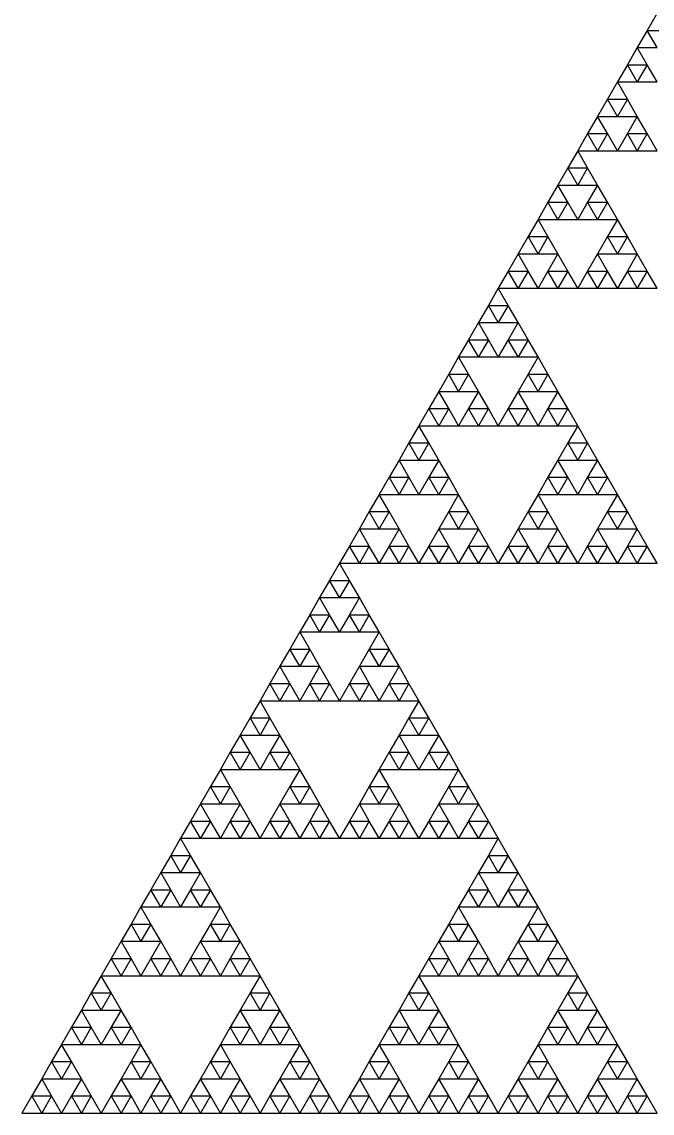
# Model space of a CAD drawing. Header units: metres. Extents: x -50 to 50, y -29 to 58.
# Drawn here: x -25 to -18.8, y 14.43 to 25.17 of the extents above; entities that cross this region are included whole.
import ezdxf

# ---------------------------------------------------------------- set-up
doc = ezdxf.new("R2010")
doc.units = ezdxf.units.M

msp = doc.modelspace()

# ---------------------------------------------------------------- linework, layer by layer
for p, q in [((-18.75, 25.2591), (-18.8477, 25.0899)), ((-18.8477, 25.0899), (-18.9453, 24.9208)), ((-18.75, 24.9208), (-18.8477, 25.0899)), ((-18.8477, 25.0899), (-18.6523, 25.0899)), ((-18.9453, 24.9208), (-19.043, 24.7516)), ((-18.8477, 24.7516), (-18.9453, 24.9208)), ((-18.9453, 24.9208), (-18.75, 24.9208)), ((-19.043, 24.7516), (-19.1406, 24.5825)), ((-18.9453, 24.5825), (-19.043, 24.7516)), ((-19.043, 24.7516), (-18.8477, 24.7516)), ((-18.8477, 24.7516), (-18.9453, 24.5825)), ((-18.75, 24.5825), (-18.8477, 24.7516)), ((-19.1406, 24.5825), (-19.2383, 24.4133)), ((-19.043, 24.4133), (-19.1406, 24.5825)), ((-19.1406, 24.5825), (-18.9453, 24.5825)), ((-18.9453, 24.5825), (-18.75, 24.5825)), ((-19.2383, 24.4133), (-19.3359, 24.2442)), ((-19.1406, 24.2442), (-19.2383, 24.4133)), ((-19.2383, 24.4133), (-19.043, 24.4133)), ((-19.043, 24.4133), (-19.1406, 24.2442)), ((-18.9453, 24.2442), (-19.043, 24.4133)), ((-19.3359, 24.2442), (-19.4336, 24.0751)), ((-19.2383, 24.0751), (-19.3359, 24.2442)), ((-19.3359, 24.2442), (-19.1406, 24.2442)), ((-19.1406, 24.2442), (-18.9453, 24.2442)), ((-18.9453, 24.2442), (-19.043, 24.0751)), ((-18.8477, 24.0751), (-18.9453, 24.2442)), ((-19.4336, 24.0751), (-19.5312, 23.9059)), ((-19.3359, 23.9059), (-19.4336, 24.0751)), ((-19.4336, 24.0751), (-19.2383, 24.0751)), ((-19.2383, 24.0751), (-19.3359, 23.9059)), ((-19.1406, 23.9059), (-19.2383, 24.0751)), ((-19.043, 24.0751), (-19.1406, 23.9059)), ((-18.9453, 23.9059), (-19.043, 24.0751)), ((-19.043, 24.0751), (-18.8477, 24.0751)), ((-18.8477, 24.0751), (-18.9453, 23.9059)), ((-18.75, 23.9059), (-18.8477, 24.0751)), ((-19.5312, 23.9059), (-19.6289, 23.7367)), ((-19.4336, 23.7367), (-19.5312, 23.9059)), ((-19.5312, 23.9059), (-19.3359, 23.9059)), ((-19.3359, 23.9059), (-19.1406, 23.9059)), ((-19.1406, 23.9059), (-18.9453, 23.9059)), ((-18.9453, 23.9059), (-18.75, 23.9059)), ((-19.6289, 23.7367), (-19.7266, 23.5676)), ((-19.5312, 23.5676), (-19.6289, 23.7367)), ((-19.6289, 23.7367), (-19.4336, 23.7367)), ((-19.4336, 23.7367), (-19.5312, 23.5676)), ((-19.3359, 23.5676), (-19.4336, 23.7367)), ((-19.7266, 23.5676), (-19.8242, 23.3985)), ((-19.6289, 23.3985), (-19.7266, 23.5676)), ((-19.7266, 23.5676), (-19.5312, 23.5676)), ((-19.5312, 23.5676), (-19.3359, 23.5676)), ((-19.3359, 23.5676), (-19.4336, 23.3985)), ((-19.2383, 23.3985), (-19.3359, 23.5676)), ((-19.8242, 23.3985), (-19.9219, 23.2293)), ((-19.7266, 23.2293), (-19.8242, 23.3985)), ((-19.8242, 23.3985), (-19.6289, 23.3985)), ((-19.6289, 23.3985), (-19.7266, 23.2293)), ((-19.5312, 23.2293), (-19.6289, 23.3985)), ((-19.4336, 23.3985), (-19.5312, 23.2293)), ((-19.3359, 23.2293), (-19.4336, 23.3985)), ((-19.4336, 23.3985), (-19.2383, 23.3985)), ((-19.2383, 23.3985), (-19.3359, 23.2293)), ((-19.1406, 23.2293), (-19.2383, 23.3985)), ((-19.9219, 23.2293), (-20.0195, 23.0602)), ((-19.8242, 23.0602), (-19.9219, 23.2293)), ((-19.9219, 23.2293), (-19.7266, 23.2293)), ((-19.7266, 23.2293), (-19.5312, 23.2293)), ((-19.5312, 23.2293), (-19.3359, 23.2293)), ((-19.3359, 23.2293), (-19.1406, 23.2293)), ((-19.1406, 23.2293), (-19.2383, 23.0602)), ((-19.043, 23.0602), (-19.1406, 23.2293)), ((-20.0195, 23.0602), (-20.1172, 22.891)), ((-19.9219, 22.891), (-20.0195, 23.0602)), ((-20.0195, 23.0602), (-19.8242, 23.0602)), ((-19.8242, 23.0602), (-19.9219, 22.891)), ((-19.7266, 22.891), (-19.8242, 23.0602)), ((-19.2383, 23.0602), (-19.3359, 22.891)), ((-19.1406, 22.891), (-19.2383, 23.0602)), ((-19.2383, 23.0602), (-19.043, 23.0602)), ((-19.043, 23.0602), (-19.1406, 22.891)), ((-18.9453, 22.891), (-19.043, 23.0602)), ((-20.1172, 22.891), (-20.2148, 22.7219)), ((-20.0195, 22.7219), (-20.1172, 22.891)), ((-20.1172, 22.891), (-19.9219, 22.891)), ((-19.9219, 22.891), (-19.7266, 22.891)), ((-19.7266, 22.891), (-19.8242, 22.7219)), ((-19.6289, 22.7219), (-19.7266, 22.891)), ((-19.3359, 22.891), (-19.4336, 22.7219)), ((-19.2383, 22.7219), (-19.3359, 22.891)), ((-19.3359, 22.891), (-19.1406, 22.891)), ((-19.1406, 22.891), (-18.9453, 22.891)), ((-18.9453, 22.891), (-19.043, 22.7219)), ((-18.8477, 22.7219), (-18.9453, 22.891)), ((-20.2148, 22.7219), (-20.3125, 22.5527)), ((-20.1172, 22.5527), (-20.2148, 22.7219)), ((-20.2148, 22.7219), (-20.0195, 22.7219)), ((-20.0195, 22.7219), (-20.1172, 22.5527)), ((-19.9219, 22.5527), (-20.0195, 22.7219)), ((-19.8242, 22.7219), (-19.9219, 22.5527)), ((-19.7266, 22.5527), (-19.8242, 22.7219)), ((-19.8242, 22.7219), (-19.6289, 22.7219)), ((-19.6289, 22.7219), (-19.7266, 22.5527)), ((-19.5312, 22.5527), (-19.6289, 22.7219)), ((-19.4336, 22.7219), (-19.5312, 22.5527)), ((-19.3359, 22.5527), (-19.4336, 22.7219)), ((-19.4336, 22.7219), (-19.2383, 22.7219)), ((-19.2383, 22.7219), (-19.3359, 22.5527)), ((-19.1406, 22.5527), (-19.2383, 22.7219)), ((-19.043, 22.7219), (-19.1406, 22.5527)), ((-18.9453, 22.5527), (-19.043, 22.7219)), ((-19.043, 22.7219), (-18.8477, 22.7219)), ((-18.8477, 22.7219), (-18.9453, 22.5527)), ((-18.75, 22.5527), (-18.8477, 22.7219)), ((-20.3125, 22.5527), (-20.4102, 22.3836)), ((-20.2148, 22.3836), (-20.3125, 22.5527)), ((-20.3125, 22.5527), (-20.1172, 22.5527)), ((-20.1172, 22.5527), (-19.9219, 22.5527)), ((-19.9219, 22.5527), (-19.7266, 22.5527)), ((-19.7266, 22.5527), (-19.5312, 22.5527)), ((-19.5312, 22.5527), (-19.3359, 22.5527)), ((-19.3359, 22.5527), (-19.1406, 22.5527)), ((-19.1406, 22.5527), (-18.9453, 22.5527)), ((-18.9453, 22.5527), (-18.75, 22.5527)), ((-20.4102, 22.3836), (-20.5078, 22.2144)), ((-20.3125, 22.2144), (-20.4102, 22.3836)), ((-20.4102, 22.3836), (-20.2148, 22.3836)), ((-20.2148, 22.3836), (-20.3125, 22.2144)), ((-20.1172, 22.2144), (-20.2148, 22.3836)), ((-20.5078, 22.2144), (-20.6055, 22.0453)), ((-20.4102, 22.0453), (-20.5078, 22.2144)), ((-20.5078, 22.2144), (-20.3125, 22.2144)), ((-20.3125, 22.2144), (-20.1172, 22.2144)), ((-20.1172, 22.2144), (-20.2148, 22.0453)), ((-20.0195, 22.0453), (-20.1172, 22.2144)), ((-20.6055, 22.0453), (-20.7031, 21.8762)), ((-20.5078, 21.8762), (-20.6055, 22.0453)), ((-20.6055, 22.0453), (-20.4102, 22.0453)), ((-20.4102, 22.0453), (-20.5078, 21.8762)), ((-20.3125, 21.8762), (-20.4102, 22.0453)), ((-20.2148, 22.0453), (-20.3125, 21.8762)), ((-20.1172, 21.8762), (-20.2148, 22.0453)), ((-20.2148, 22.0453), (-20.0195, 22.0453)), ((-20.0195, 22.0453), (-20.1172, 21.8762)), ((-19.9219, 21.8762), (-20.0195, 22.0453)), ((-20.7031, 21.8762), (-20.8008, 21.707)), ((-20.6055, 21.707), (-20.7031, 21.8762)), ((-20.7031, 21.8762), (-20.5078, 21.8762)), ((-20.5078, 21.8762), (-20.3125, 21.8762)), ((-20.3125, 21.8762), (-20.1172, 21.8762)), ((-20.1172, 21.8762), (-19.9219, 21.8762)), ((-19.9219, 21.8762), (-20.0195, 21.707)), ((-19.8242, 21.707), (-19.9219, 21.8762)), ((-20.8008, 21.707), (-20.8984, 21.5379)), ((-20.7031, 21.5379), (-20.8008, 21.707)), ((-20.8008, 21.707), (-20.6055, 21.707)), ((-20.6055, 21.707), (-20.7031, 21.5379)), ((-20.5078, 21.5379), (-20.6055, 21.707)), ((-20.0195, 21.707), (-20.1172, 21.5379)), ((-19.9219, 21.5379), (-20.0195, 21.707)), ((-20.0195, 21.707), (-19.8242, 21.707)), ((-19.8242, 21.707), (-19.9219, 21.5379)), ((-19.7266, 21.5379), (-19.8242, 21.707)), ((-20.8984, 21.5379), (-20.9961, 21.3687)), ((-20.8008, 21.3687), (-20.8984, 21.5379)), ((-20.8984, 21.5379), (-20.7031, 21.5379)), ((-20.7031, 21.5379), (-20.5078, 21.5379)), ((-20.5078, 21.5379), (-20.6055, 21.3687)), ((-20.4102, 21.3687), (-20.5078, 21.5379)), ((-20.1172, 21.5379), (-20.2148, 21.3687)), ((-20.0195, 21.3687), (-20.1172, 21.5379)), ((-20.1172, 21.5379), (-19.9219, 21.5379)), ((-19.9219, 21.5379), (-19.7266, 21.5379)), ((-19.7266, 21.5379), (-19.8242, 21.3687)), ((-19.6289, 21.3687), (-19.7266, 21.5379)), ((-20.9961, 21.3687), (-21.0938, 21.1996)), ((-20.8984, 21.1996), (-20.9961, 21.3687)), ((-20.9961, 21.3687), (-20.8008, 21.3687)), ((-20.8008, 21.3687), (-20.8984, 21.1996)), ((-20.7031, 21.1996), (-20.8008, 21.3687)), ((-20.6055, 21.3687), (-20.7031, 21.1996)), ((-20.5078, 21.1996), (-20.6055, 21.3687)), ((-20.6055, 21.3687), (-20.4102, 21.3687)), ((-20.4102, 21.3687), (-20.5078, 21.1996)), ((-20.3125, 21.1996), (-20.4102, 21.3687)), ((-20.2148, 21.3687), (-20.3125, 21.1996)), ((-20.1172, 21.1996), (-20.2148, 21.3687)), ((-20.2148, 21.3687), (-20.0195, 21.3687)), ((-20.0195, 21.3687), (-20.1172, 21.1996)), ((-19.9219, 21.1996), (-20.0195, 21.3687)), ((-19.8242, 21.3687), (-19.9219, 21.1996)), ((-19.7266, 21.1996), (-19.8242, 21.3687)), ((-19.8242, 21.3687), (-19.6289, 21.3687)), ((-19.6289, 21.3687), (-19.7266, 21.1996)), ((-19.5312, 21.1996), (-19.6289, 21.3687)), ((-21.0938, 21.1996), (-21.1914, 21.0304)), ((-20.9961, 21.0304), (-21.0938, 21.1996)), ((-21.0938, 21.1996), (-20.8984, 21.1996)), ((-20.8984, 21.1996), (-20.7031, 21.1996)), ((-20.7031, 21.1996), (-20.5078, 21.1996)), ((-20.5078, 21.1996), (-20.3125, 21.1996)), ((-20.3125, 21.1996), (-20.1172, 21.1996)), ((-20.1172, 21.1996), (-19.9219, 21.1996)), ((-19.9219, 21.1996), (-19.7266, 21.1996)), ((-19.7266, 21.1996), (-19.5312, 21.1996)), ((-19.5312, 21.1996), (-19.6289, 21.0304)), ((-19.4336, 21.0304), (-19.5312, 21.1996)), ((-21.1914, 21.0304), (-21.2891, 20.8613)), ((-21.0938, 20.8613), (-21.1914, 21.0304)), ((-21.1914, 21.0304), (-20.9961, 21.0304)), ((-20.9961, 21.0304), (-21.0938, 20.8613)), ((-20.8984, 20.8613), (-20.9961, 21.0304)), ((-19.6289, 21.0304), (-19.7266, 20.8613)), ((-19.5312, 20.8613), (-19.6289, 21.0304)), ((-19.6289, 21.0304), (-19.4336, 21.0304)), ((-19.4336, 21.0304), (-19.5312, 20.8613)), ((-19.3359, 20.8613), (-19.4336, 21.0304)), ((-21.2891, 20.8613), (-21.3867, 20.6921)), ((-21.1914, 20.6921), (-21.2891, 20.8613)), ((-21.2891, 20.8613), (-21.0938, 20.8613)), ((-21.0938, 20.8613), (-20.8984, 20.8613)), ((-20.8984, 20.8613), (-20.9961, 20.6921)), ((-20.8008, 20.6921), (-20.8984, 20.8613)), ((-19.7266, 20.8613), (-19.8242, 20.6921)), ((-19.6289, 20.6921), (-19.7266, 20.8613)), ((-19.7266, 20.8613), (-19.5312, 20.8613)), ((-19.5312, 20.8613), (-19.3359, 20.8613)), ((-19.3359, 20.8613), (-19.4336, 20.6921)), ((-19.2383, 20.6921), (-19.3359, 20.8613)), ((-21.3867, 20.6921), (-21.4844, 20.523)), ((-21.2891, 20.523), (-21.3867, 20.6921)), ((-21.3867, 20.6921), (-21.1914, 20.6921)), ((-21.1914, 20.6921), (-21.2891, 20.523)), ((-21.0938, 20.523), (-21.1914, 20.6921)), ((-20.9961, 20.6921), (-21.0938, 20.523)), ((-20.8984, 20.523), (-20.9961, 20.6921)), ((-20.9961, 20.6921), (-20.8008, 20.6921)), ((-20.8008, 20.6921), (-20.8984, 20.523)), ((-20.7031, 20.523), (-20.8008, 20.6921)), ((-19.8242, 20.6921), (-19.9219, 20.523)), ((-19.7266, 20.523), (-19.8242, 20.6921)), ((-19.8242, 20.6921), (-19.6289, 20.6921)), ((-19.6289, 20.6921), (-19.7266, 20.523)), ((-19.5312, 20.523), (-19.6289, 20.6921)), ((-19.4336, 20.6921), (-19.5312, 20.523)), ((-19.3359, 20.523), (-19.4336, 20.6921)), ((-19.4336, 20.6921), (-19.2383, 20.6921)), ((-19.2383, 20.6921), (-19.3359, 20.523)), ((-19.1406, 20.523), (-19.2383, 20.6921)), ((-21.4844, 20.523), (-21.582, 20.3538)), ((-21.3867, 20.3538), (-21.4844, 20.523)), ((-21.4844, 20.523), (-21.2891, 20.523)), ((-21.2891, 20.523), (-21.0938, 20.523)), ((-21.0938, 20.523), (-20.8984, 20.523)), ((-20.8984, 20.523), (-20.7031, 20.523)), ((-20.7031, 20.523), (-20.8008, 20.3538)), ((-20.6055, 20.3538), (-20.7031, 20.523)), ((-19.9219, 20.523), (-20.0195, 20.3538)), ((-19.8242, 20.3538), (-19.9219, 20.523)), ((-19.9219, 20.523), (-19.7266, 20.523)), ((-19.7266, 20.523), (-19.5312, 20.523)), ((-19.5312, 20.523), (-19.3359, 20.523)), ((-19.3359, 20.523), (-19.1406, 20.523)), ((-19.1406, 20.523), (-19.2383, 20.3538)), ((-19.043, 20.3538), (-19.1406, 20.523)), ((-21.582, 20.3538), (-21.6797, 20.1847)), ((-21.4844, 20.1847), (-21.582, 20.3538)), ((-21.582, 20.3538), (-21.3867, 20.3538)), ((-21.3867, 20.3538), (-21.4844, 20.1847)), ((-21.2891, 20.1847), (-21.3867, 20.3538)), ((-20.8008, 20.3538), (-20.8984, 20.1847)), ((-20.7031, 20.1847), (-20.8008, 20.3538)), ((-20.8008, 20.3538), (-20.6055, 20.3538)), ((-20.6055, 20.3538), (-20.7031, 20.1847)), ((-20.5078, 20.1847), (-20.6055, 20.3538)), ((-20.0195, 20.3538), (-20.1172, 20.1847)), ((-19.9219, 20.1847), (-20.0195, 20.3538)), ((-20.0195, 20.3538), (-19.8242, 20.3538)), ((-19.8242, 20.3538), (-19.9219, 20.1847)), ((-19.7266, 20.1847), (-19.8242, 20.3538)), ((-19.2383, 20.3538), (-19.3359, 20.1847)), ((-19.1406, 20.1847), (-19.2383, 20.3538)), ((-19.2383, 20.3538), (-19.043, 20.3538)), ((-19.043, 20.3538), (-19.1406, 20.1847)), ((-18.9453, 20.1847), (-19.043, 20.3538)), ((-21.6797, 20.1847), (-21.7773, 20.0156)), ((-21.582, 20.0156), (-21.6797, 20.1847)), ((-21.6797, 20.1847), (-21.4844, 20.1847)), ((-21.4844, 20.1847), (-21.2891, 20.1847)), ((-21.2891, 20.1847), (-21.3867, 20.0156)), ((-21.1914, 20.0156), (-21.2891, 20.1847)), ((-20.8984, 20.1847), (-20.9961, 20.0156)), ((-20.8008, 20.0156), (-20.8984, 20.1847)), ((-20.8984, 20.1847), (-20.7031, 20.1847)), ((-20.7031, 20.1847), (-20.5078, 20.1847)), ((-20.5078, 20.1847), (-20.6055, 20.0156)), ((-20.4102, 20.0156), (-20.5078, 20.1847)), ((-20.1172, 20.1847), (-20.2148, 20.0156)), ((-20.0195, 20.0156), (-20.1172, 20.1847)), ((-20.1172, 20.1847), (-19.9219, 20.1847)), ((-19.9219, 20.1847), (-19.7266, 20.1847)), ((-19.7266, 20.1847), (-19.8242, 20.0156)), ((-19.6289, 20.0156), (-19.7266, 20.1847)), ((-19.3359, 20.1847), (-19.4336, 20.0156)), ((-19.2383, 20.0156), (-19.3359, 20.1847)), ((-19.3359, 20.1847), (-19.1406, 20.1847)), ((-19.1406, 20.1847), (-18.9453, 20.1847)), ((-18.9453, 20.1847), (-19.043, 20.0156)), ((-18.8477, 20.0156), (-18.9453, 20.1847)), ((-21.7773, 20.0156), (-21.875, 19.8464)), ((-21.6797, 19.8464), (-21.7773, 20.0156)), ((-21.7773, 20.0156), (-21.582, 20.0156)), ((-21.582, 20.0156), (-21.6797, 19.8464)), ((-21.4844, 19.8464), (-21.582, 20.0156)), ((-21.3867, 20.0156), (-21.4844, 19.8464)), ((-21.2891, 19.8464), (-21.3867, 20.0156)), ((-21.3867, 20.0156), (-21.1914, 20.0156)), ((-21.1914, 20.0156), (-21.2891, 19.8464)), ((-21.0938, 19.8464), (-21.1914, 20.0156)), ((-20.9961, 20.0156), (-21.0938, 19.8464)), ((-20.8984, 19.8464), (-20.9961, 20.0156)), ((-20.9961, 20.0156), (-20.8008, 20.0156)), ((-20.8008, 20.0156), (-20.8984, 19.8464)), ((-20.7031, 19.8464), (-20.8008, 20.0156)), ((-20.6055, 20.0156), (-20.7031, 19.8464)), ((-20.5078, 19.8464), (-20.6055, 20.0156)), ((-20.6055, 20.0156), (-20.4102, 20.0156)), ((-20.4102, 20.0156), (-20.5078, 19.8464)), ((-20.3125, 19.8464), (-20.4102, 20.0156)), ((-20.2148, 20.0156), (-20.3125, 19.8464)), ((-20.1172, 19.8464), (-20.2148, 20.0156)), ((-20.2148, 20.0156), (-20.0195, 20.0156)), ((-20.0195, 20.0156), (-20.1172, 19.8464)), ((-19.9219, 19.8464), (-20.0195, 20.0156)), ((-19.8242, 20.0156), (-19.9219, 19.8464)), ((-19.7266, 19.8464), (-19.8242, 20.0156)), ((-19.8242, 20.0156), (-19.6289, 20.0156)), ((-19.6289, 20.0156), (-19.7266, 19.8464)), ((-19.5312, 19.8464), (-19.6289, 20.0156)), ((-19.4336, 20.0156), (-19.5312, 19.8464)), ((-19.3359, 19.8464), (-19.4336, 20.0156)), ((-19.4336, 20.0156), (-19.2383, 20.0156)), ((-19.2383, 20.0156), (-19.3359, 19.8464)), ((-19.1406, 19.8464), (-19.2383, 20.0156)), ((-19.043, 20.0156), (-19.1406, 19.8464)), ((-18.9453, 19.8464), (-19.043, 20.0156)), ((-19.043, 20.0156), (-18.8477, 20.0156)), ((-18.8477, 20.0156), (-18.9453, 19.8464)), ((-18.75, 19.8464), (-18.8477, 20.0156)), ((-21.875, 19.8464), (-21.9727, 19.6773)), ((-21.7773, 19.6773), (-21.875, 19.8464)), ((-21.875, 19.8464), (-21.6797, 19.8464)), ((-21.6797, 19.8464), (-21.4844, 19.8464)), ((-21.4844, 19.8464), (-21.2891, 19.8464)), ((-21.2891, 19.8464), (-21.0938, 19.8464)), ((-21.0938, 19.8464), (-20.8984, 19.8464)), ((-20.8984, 19.8464), (-20.7031, 19.8464)), ((-20.7031, 19.8464), (-20.5078, 19.8464)), ((-20.5078, 19.8464), (-20.3125, 19.8464)), ((-20.3125, 19.8464), (-20.1172, 19.8464)), ((-20.1172, 19.8464), (-19.9219, 19.8464)), ((-19.9219, 19.8464), (-19.7266, 19.8464)), ((-19.7266, 19.8464), (-19.5312, 19.8464)), ((-19.5312, 19.8464), (-19.3359, 19.8464)), ((-19.3359, 19.8464), (-19.1406, 19.8464)), ((-19.1406, 19.8464), (-18.9453, 19.8464)), ((-18.9453, 19.8464), (-18.75, 19.8464)), ((-21.9727, 19.6773), (-22.0703, 19.5081)), ((-21.875, 19.5081), (-21.9727, 19.6773)), ((-21.9727, 19.6773), (-21.7773, 19.6773)), ((-21.7773, 19.6773), (-21.875, 19.5081)), ((-21.6797, 19.5081), (-21.7773, 19.6773)), ((-22.0703, 19.5081), (-22.168, 19.339)), ((-21.9727, 19.339), (-22.0703, 19.5081)), ((-22.0703, 19.5081), (-21.875, 19.5081)), ((-21.875, 19.5081), (-21.6797, 19.5081)), ((-21.6797, 19.5081), (-21.7773, 19.339)), ((-21.582, 19.339), (-21.6797, 19.5081)), ((-22.168, 19.339), (-22.2656, 19.1698)), ((-22.0703, 19.1698), (-22.168, 19.339)), ((-22.168, 19.339), (-21.9727, 19.339)), ((-21.9727, 19.339), (-22.0703, 19.1698)), ((-21.875, 19.1698), (-21.9727, 19.339)), ((-21.7773, 19.339), (-21.875, 19.1698)), ((-21.6797, 19.1698), (-21.7773, 19.339)), ((-21.7773, 19.339), (-21.582, 19.339)), ((-21.582, 19.339), (-21.6797, 19.1698)), ((-21.4844, 19.1698), (-21.582, 19.339)), ((-22.2656, 19.1698), (-22.3633, 19.0007)), ((-22.168, 19.0007), (-22.2656, 19.1698)), ((-22.2656, 19.1698), (-22.0703, 19.1698)), ((-22.0703, 19.1698), (-21.875, 19.1698)), ((-21.875, 19.1698), (-21.6797, 19.1698)), ((-21.6797, 19.1698), (-21.4844, 19.1698)), ((-21.4844, 19.1698), (-21.582, 19.0007)), ((-21.3867, 19.0007), (-21.4844, 19.1698)), ((-22.3633, 19.0007), (-22.4609, 18.8315)), ((-22.2656, 18.8315), (-22.3633, 19.0007)), ((-22.3633, 19.0007), (-22.168, 19.0007)), ((-22.168, 19.0007), (-22.2656, 18.8315)), ((-22.0703, 18.8315), (-22.168, 19.0007)), ((-21.582, 19.0007), (-21.6797, 18.8315)), ((-21.4844, 18.8315), (-21.582, 19.0007)), ((-21.582, 19.0007), (-21.3867, 19.0007)), ((-21.3867, 19.0007), (-21.4844, 18.8315)), ((-21.2891, 18.8315), (-21.3867, 19.0007)), ((-22.4609, 18.8315), (-22.5586, 18.6624)), ((-22.3633, 18.6624), (-22.4609, 18.8315)), ((-22.4609, 18.8315), (-22.2656, 18.8315)), ((-22.2656, 18.8315), (-22.0703, 18.8315)), ((-22.0703, 18.8315), (-22.168, 18.6624)), ((-21.9727, 18.6624), (-22.0703, 18.8315)), ((-21.6797, 18.8315), (-21.7773, 18.6624)), ((-21.582, 18.6624), (-21.6797, 18.8315)), ((-21.6797, 18.8315), (-21.4844, 18.8315)), ((-21.4844, 18.8315), (-21.2891, 18.8315)), ((-21.2891, 18.8315), (-21.3867, 18.6624)), ((-21.1914, 18.6624), (-21.2891, 18.8315)), ((-22.5586, 18.6624), (-22.6562, 18.4933)), ((-22.4609, 18.4933), (-22.5586, 18.6624)), ((-22.5586, 18.6624), (-22.3633, 18.6624)), ((-22.3633, 18.6624), (-22.4609, 18.4933)), ((-22.2656, 18.4933), (-22.3633, 18.6624)), ((-22.168, 18.6624), (-22.2656, 18.4933)), ((-22.0703, 18.4933), (-22.168, 18.6624)), ((-22.168, 18.6624), (-21.9727, 18.6624)), ((-21.9727, 18.6624), (-22.0703, 18.4933)), ((-21.875, 18.4933), (-21.9727, 18.6624)), ((-21.7773, 18.6624), (-21.875, 18.4933)), ((-21.6797, 18.4933), (-21.7773, 18.6624)), ((-21.7773, 18.6624), (-21.582, 18.6624)), ((-21.582, 18.6624), (-21.6797, 18.4933)), ((-21.4844, 18.4933), (-21.582, 18.6624)), ((-21.3867, 18.6624), (-21.4844, 18.4933)), ((-21.2891, 18.4933), (-21.3867, 18.6624)), ((-21.3867, 18.6624), (-21.1914, 18.6624)), ((-21.1914, 18.6624), (-21.2891, 18.4933)), ((-21.0938, 18.4933), (-21.1914, 18.6624)), ((-22.6562, 18.4932), (-22.7539, 18.3241)), ((-22.6562, 18.4933), (-22.4609, 18.4933)), ((-22.5586, 18.3241), (-22.6562, 18.4932)), ((-22.4609, 18.4933), (-22.2656, 18.4933)), ((-22.2656, 18.4933), (-22.0703, 18.4933)), ((-22.0703, 18.4933), (-21.875, 18.4933)), ((-21.875, 18.4933), (-21.6797, 18.4933)), ((-21.6797, 18.4933), (-21.4844, 18.4933)), ((-21.4844, 18.4933), (-21.2891, 18.4933)), ((-21.2891, 18.4933), (-21.0938, 18.4933)), ((-21.0938, 18.4932), (-21.1914, 18.3241)), ((-20.9961, 18.3241), (-21.0938, 18.4932)), ((-22.7539, 18.3241), (-22.8516, 18.1549)), ((-22.6562, 18.1549), (-22.7539, 18.3241)), ((-22.7539, 18.3241), (-22.5586, 18.3241)), ((-22.5586, 18.3241), (-22.6562, 18.1549)), ((-22.4609, 18.1549), (-22.5586, 18.3241)), ((-21.1914, 18.3241), (-21.2891, 18.1549)), ((-21.0938, 18.1549), (-21.1914, 18.3241)), ((-21.1914, 18.3241), (-20.9961, 18.3241)), ((-20.9961, 18.3241), (-21.0938, 18.1549)), ((-20.8984, 18.1549), (-20.9961, 18.3241)), ((-22.8516, 18.1549), (-22.9492, 17.9858)), ((-22.7539, 17.9858), (-22.8516, 18.1549)), ((-22.8516, 18.1549), (-22.6562, 18.1549)), ((-22.6562, 18.1549), (-22.4609, 18.1549)), ((-22.4609, 18.1549), (-22.5586, 17.9858)), ((-22.3633, 17.9858), (-22.4609, 18.1549)), ((-21.2891, 18.1549), (-21.3867, 17.9858)), ((-21.1914, 17.9858), (-21.2891, 18.1549)), ((-21.2891, 18.1549), (-21.0938, 18.1549)), ((-21.0938, 18.1549), (-20.8984, 18.1549)), ((-20.8984, 18.1549), (-20.9961, 17.9858)), ((-20.8008, 17.9858), (-20.8984, 18.1549)), ((-22.9492, 17.9858), (-23.0469, 17.8167)), ((-22.8516, 17.8167), (-22.9492, 17.9858)), ((-22.9492, 17.9858), (-22.7539, 17.9858)), ((-22.7539, 17.9858), (-22.8516, 17.8167)), ((-22.6562, 17.8167), (-22.7539, 17.9858)), ((-22.5586, 17.9858), (-22.6562, 17.8167)), ((-22.4609, 17.8167), (-22.5586, 17.9858)), ((-22.5586, 17.9858), (-22.3633, 17.9858)), ((-22.3633, 17.9858), (-22.4609, 17.8167)), ((-22.2656, 17.8167), (-22.3633, 17.9858)), ((-21.3867, 17.9858), (-21.4844, 17.8167)), ((-21.2891, 17.8167), (-21.3867, 17.9858)), ((-21.3867, 17.9858), (-21.1914, 17.9858)), ((-21.1914, 17.9858), (-21.2891, 17.8167)), ((-21.0938, 17.8167), (-21.1914, 17.9858)), ((-20.9961, 17.9858), (-21.0938, 17.8167)), ((-20.8984, 17.8167), (-20.9961, 17.9858)), ((-20.9961, 17.9858), (-20.8008, 17.9858)), ((-20.8008, 17.9858), (-20.8984, 17.8167)), ((-20.7031, 17.8167), (-20.8008, 17.9858)), ((-23.0469, 17.8167), (-23.1445, 17.6475)), ((-22.9492, 17.6475), (-23.0469, 17.8167)), ((-23.0469, 17.8167), (-22.8516, 17.8167)), ((-22.8516, 17.8167), (-22.6562, 17.8167)), ((-22.6562, 17.8167), (-22.4609, 17.8167)), ((-22.4609, 17.8167), (-22.2656, 17.8167)), ((-22.2656, 17.8167), (-22.3633, 17.6475)), ((-22.168, 17.6475), (-22.2656, 17.8167)), ((-21.4844, 17.8167), (-21.582, 17.6475)), ((-21.3867, 17.6475), (-21.4844, 17.8167)), ((-21.4844, 17.8167), (-21.2891, 17.8167)), ((-21.2891, 17.8167), (-21.0938, 17.8167)), ((-21.0938, 17.8167), (-20.8984, 17.8167)), ((-20.8984, 17.8167), (-20.7031, 17.8167)), ((-20.7031, 17.8167), (-20.8008, 17.6475)), ((-20.6055, 17.6475), (-20.7031, 17.8167)), ((-23.1445, 17.6475), (-23.2422, 17.4784)), ((-23.0469, 17.4784), (-23.1445, 17.6475)), ((-23.1445, 17.6475), (-22.9492, 17.6475)), ((-22.9492, 17.6475), (-23.0469, 17.4784)), ((-22.8516, 17.4784), (-22.9492, 17.6475)), ((-22.3633, 17.6475), (-22.4609, 17.4784)), ((-22.2656, 17.4784), (-22.3633, 17.6475)), ((-22.3633, 17.6475), (-22.168, 17.6475)), ((-22.168, 17.6475), (-22.2656, 17.4784)), ((-22.0703, 17.4784), (-22.168, 17.6475)), ((-21.582, 17.6475), (-21.6797, 17.4784)), ((-21.4844, 17.4784), (-21.582, 17.6475)), ((-21.582, 17.6475), (-21.3867, 17.6475)), ((-21.3867, 17.6475), (-21.4844, 17.4784)), ((-21.2891, 17.4784), (-21.3867, 17.6475)), ((-20.8008, 17.6475), (-20.8984, 17.4784)), ((-20.7031, 17.4784), (-20.8008, 17.6475)), ((-20.8008, 17.6475), (-20.6055, 17.6475)), ((-20.6055, 17.6475), (-20.7031, 17.4784)), ((-20.5078, 17.4784), (-20.6055, 17.6475)), ((-23.2422, 17.4784), (-23.3398, 17.3092)), ((-23.1445, 17.3092), (-23.2422, 17.4784)), ((-23.2422, 17.4784), (-23.0469, 17.4784)), ((-23.0469, 17.4784), (-22.8516, 17.4784)), ((-22.8516, 17.4784), (-22.9492, 17.3092)), ((-22.7539, 17.3092), (-22.8516, 17.4784)), ((-22.4609, 17.4784), (-22.5586, 17.3092)), ((-22.3633, 17.3092), (-22.4609, 17.4784)), ((-22.4609, 17.4784), (-22.2656, 17.4784)), ((-22.2656, 17.4784), (-22.0703, 17.4784)), ((-22.0703, 17.4784), (-22.168, 17.3092)), ((-21.9727, 17.3092), (-22.0703, 17.4784)), ((-21.6797, 17.4784), (-21.7773, 17.3092)), ((-21.582, 17.3092), (-21.6797, 17.4784)), ((-21.6797, 17.4784), (-21.4844, 17.4784)), ((-21.4844, 17.4784), (-21.2891, 17.4784)), ((-21.2891, 17.4784), (-21.3867, 17.3092)), ((-21.1914, 17.3092), (-21.2891, 17.4784)), ((-20.8984, 17.4784), (-20.9961, 17.3092)), ((-20.8008, 17.3092), (-20.8984, 17.4784)), ((-20.8984, 17.4784), (-20.7031, 17.4784)), ((-20.7031, 17.4784), (-20.5078, 17.4784)), ((-20.5078, 17.4784), (-20.6055, 17.3092)), ((-20.4102, 17.3092), (-20.5078, 17.4784)), ((-23.3398, 17.3092), (-23.4375, 17.1401)), ((-23.2422, 17.1401), (-23.3398, 17.3092)), ((-23.3398, 17.3092), (-23.1445, 17.3092)), ((-23.1445, 17.3092), (-23.2422, 17.1401)), ((-23.0469, 17.1401), (-23.1445, 17.3092)), ((-22.9492, 17.3092), (-23.0469, 17.1401)), ((-22.8516, 17.1401), (-22.9492, 17.3092)), ((-22.9492, 17.3092), (-22.7539, 17.3092)), ((-22.7539, 17.3092), (-22.8516, 17.1401)), ((-22.6562, 17.1401), (-22.7539, 17.3092)), ((-22.5586, 17.3092), (-22.6562, 17.1401)), ((-22.4609, 17.1401), (-22.5586, 17.3092)), ((-22.5586, 17.3092), (-22.3633, 17.3092)), ((-22.3633, 17.3092), (-22.4609, 17.1401)), ((-22.2656, 17.1401), (-22.3633, 17.3092)), ((-22.168, 17.3092), (-22.2656, 17.1401)), ((-22.0703, 17.1401), (-22.168, 17.3092)), ((-22.168, 17.3092), (-21.9727, 17.3092)), ((-21.9727, 17.3092), (-22.0703, 17.1401)), ((-21.875, 17.1401), (-21.9727, 17.3092)), ((-21.7773, 17.3092), (-21.875, 17.1401)), ((-21.6797, 17.1401), (-21.7773, 17.3092)), ((-21.7773, 17.3092), (-21.582, 17.3092)), ((-21.582, 17.3092), (-21.6797, 17.1401)), ((-21.4844, 17.1401), (-21.582, 17.3092)), ((-21.3867, 17.3092), (-21.4844, 17.1401)), ((-21.2891, 17.1401), (-21.3867, 17.3092)), ((-21.3867, 17.3092), (-21.1914, 17.3092)), ((-21.1914, 17.3092), (-21.2891, 17.1401)), ((-21.0938, 17.1401), (-21.1914, 17.3092)), ((-20.9961, 17.3092), (-21.0938, 17.1401)), ((-20.8984, 17.1401), (-20.9961, 17.3092)), ((-20.9961, 17.3092), (-20.8008, 17.3092)), ((-20.8008, 17.3092), (-20.8984, 17.1401)), ((-20.7031, 17.1401), (-20.8008, 17.3092)), ((-20.6055, 17.3092), (-20.7031, 17.1401)), ((-20.5078, 17.1401), (-20.6055, 17.3092)), ((-20.6055, 17.3092), (-20.4102, 17.3092)), ((-20.4102, 17.3092), (-20.5078, 17.1401)), ((-20.3125, 17.1401), (-20.4102, 17.3092)), ((-23.4375, 17.1401), (-23.5352, 16.9709)), ((-23.3398, 16.9709), (-23.4375, 17.1401)), ((-23.4375, 17.1401), (-23.2422, 17.1401)), ((-23.2422, 17.1401), (-23.0469, 17.1401)), ((-23.0469, 17.1401), (-22.8516, 17.1401)), ((-22.8516, 17.1401), (-22.6562, 17.1401)), ((-22.6562, 17.1401), (-22.4609, 17.1401)), ((-22.4609, 17.1401), (-22.2656, 17.1401)), ((-22.2656, 17.1401), (-22.0703, 17.1401)), ((-22.0703, 17.1401), (-21.875, 17.1401)), ((-21.875, 17.1401), (-21.6797, 17.1401)), ((-21.6797, 17.1401), (-21.4844, 17.1401)), ((-21.4844, 17.1401), (-21.2891, 17.1401)), ((-21.2891, 17.1401), (-21.0938, 17.1401)), ((-21.0938, 17.1401), (-20.8984, 17.1401)), ((-20.8984, 17.1401), (-20.7031, 17.1401)), ((-20.7031, 17.1401), (-20.5078, 17.1401)), ((-20.5078, 17.1401), (-20.3125, 17.1401)), ((-20.3125, 17.1401), (-20.4102, 16.9709)), ((-20.2148, 16.9709), (-20.3125, 17.1401)), ((-23.5352, 16.9709), (-23.6328, 16.8018)), ((-23.4375, 16.8018), (-23.5352, 16.9709)), ((-23.5352, 16.9709), (-23.3398, 16.9709)), ((-23.3398, 16.9709), (-23.4375, 16.8018)), ((-23.2422, 16.8018), (-23.3398, 16.9709)), ((-20.4102, 16.9709), (-20.5078, 16.8018)), ((-20.3125, 16.8018), (-20.4102, 16.9709)), ((-20.4102, 16.9709), (-20.2148, 16.9709)), ((-20.2148, 16.9709), (-20.3125, 16.8018)), ((-20.1172, 16.8018), (-20.2148, 16.9709)), ((-23.6328, 16.8018), (-23.7305, 16.6326)), ((-23.5352, 16.6326), (-23.6328, 16.8018)), ((-23.6328, 16.8018), (-23.4375, 16.8018)), ((-23.4375, 16.8018), (-23.2422, 16.8018)), ((-23.2422, 16.8018), (-23.3398, 16.6326)), ((-23.1445, 16.6326), (-23.2422, 16.8018)), ((-20.5078, 16.8018), (-20.6055, 16.6326)), ((-20.4102, 16.6326), (-20.5078, 16.8018)), ((-20.5078, 16.8018), (-20.3125, 16.8018)), ((-20.3125, 16.8018), (-20.1172, 16.8018)), ((-20.1172, 16.8018), (-20.2148, 16.6326)), ((-20.0195, 16.6326), (-20.1172, 16.8018)), ((-23.7305, 16.6326), (-23.8281, 16.4635)), ((-23.6328, 16.4635), (-23.7305, 16.6326)), ((-23.7305, 16.6326), (-23.5352, 16.6326)), ((-23.5352, 16.6326), (-23.6328, 16.4635)), ((-23.4375, 16.4635), (-23.5352, 16.6326)), ((-23.3398, 16.6326), (-23.4375, 16.4635)), ((-23.2422, 16.4635), (-23.3398, 16.6326)), ((-23.3398, 16.6326), (-23.1445, 16.6326)), ((-23.1445, 16.6326), (-23.2422, 16.4635)), ((-23.0469, 16.4635), (-23.1445, 16.6326)), ((-20.6055, 16.6326), (-20.7031, 16.4635)), ((-20.5078, 16.4635), (-20.6055, 16.6326)), ((-20.6055, 16.6326), (-20.4102, 16.6326)), ((-20.4102, 16.6326), (-20.5078, 16.4635)), ((-20.3125, 16.4635), (-20.4102, 16.6326)), ((-20.2148, 16.6326), (-20.3125, 16.4635)), ((-20.1172, 16.4635), (-20.2148, 16.6326)), ((-20.2148, 16.6326), (-20.0195, 16.6326)), ((-20.0195, 16.6326), (-20.1172, 16.4635)), ((-19.9219, 16.4635), (-20.0195, 16.6326)), ((-23.8281, 16.4635), (-23.9258, 16.2944)), ((-23.7305, 16.2944), (-23.8281, 16.4635)), ((-23.8281, 16.4635), (-23.6328, 16.4635)), ((-23.6328, 16.4635), (-23.4375, 16.4635)), ((-23.4375, 16.4635), (-23.2422, 16.4635)), ((-23.2422, 16.4635), (-23.0469, 16.4635)), ((-23.0469, 16.4635), (-23.1445, 16.2944)), ((-22.9492, 16.2944), (-23.0469, 16.4635)), ((-20.7031, 16.4635), (-20.8008, 16.2944)), ((-20.6055, 16.2944), (-20.7031, 16.4635)), ((-20.7031, 16.4635), (-20.5078, 16.4635)), ((-20.5078, 16.4635), (-20.3125, 16.4635)), ((-20.3125, 16.4635), (-20.1172, 16.4635)), ((-20.1172, 16.4635), (-19.9219, 16.4635)), ((-19.9219, 16.4635), (-20.0195, 16.2944)), ((-19.8242, 16.2944), (-19.9219, 16.4635)), ((-23.9258, 16.2944), (-24.0234, 16.1252)), ((-23.8281, 16.1252), (-23.9258, 16.2944)), ((-23.9258, 16.2944), (-23.7305, 16.2944)), ((-23.7305, 16.2944), (-23.8281, 16.1252)), ((-23.6328, 16.1252), (-23.7305, 16.2944)), ((-23.1445, 16.2944), (-23.2422, 16.1252)), ((-23.0469, 16.1252), (-23.1445, 16.2944)), ((-23.1445, 16.2944), (-22.9492, 16.2944)), ((-22.9492, 16.2944), (-23.0469, 16.1252)), ((-22.8516, 16.1252), (-22.9492, 16.2944)), ((-20.8008, 16.2944), (-20.8984, 16.1252)), ((-20.7031, 16.1252), (-20.8008, 16.2944)), ((-20.8008, 16.2944), (-20.6055, 16.2944)), ((-20.6055, 16.2944), (-20.7031, 16.1252)), ((-20.5078, 16.1252), (-20.6055, 16.2944)), ((-20.0195, 16.2944), (-20.1172, 16.1252)), ((-19.9219, 16.1252), (-20.0195, 16.2944)), ((-20.0195, 16.2944), (-19.8242, 16.2944)), ((-19.8242, 16.2944), (-19.9219, 16.1252)), ((-19.7266, 16.1252), (-19.8242, 16.2944)), ((-24.0234, 16.1252), (-24.1211, 15.9561)), ((-23.9258, 15.9561), (-24.0234, 16.1252)), ((-24.0234, 16.1252), (-23.8281, 16.1252)), ((-23.8281, 16.1252), (-23.6328, 16.1252)), ((-23.6328, 16.1252), (-23.7305, 15.9561)), ((-23.5352, 15.9561), (-23.6328, 16.1252)), ((-23.2422, 16.1252), (-23.3398, 15.9561)), ((-23.1445, 15.9561), (-23.2422, 16.1252)), ((-23.2422, 16.1252), (-23.0469, 16.1252)), ((-23.0469, 16.1252), (-22.8516, 16.1252)), ((-22.8516, 16.1252), (-22.9492, 15.9561)), ((-22.7539, 15.9561), (-22.8516, 16.1252)), ((-20.8984, 16.1252), (-20.9961, 15.9561)), ((-20.8008, 15.9561), (-20.8984, 16.1252)), ((-20.8984, 16.1252), (-20.7031, 16.1252)), ((-20.7031, 16.1252), (-20.5078, 16.1252)), ((-20.5078, 16.1252), (-20.6055, 15.9561)), ((-20.4102, 15.9561), (-20.5078, 16.1252)), ((-20.1172, 16.1252), (-20.2148, 15.9561)), ((-20.0195, 15.9561), (-20.1172, 16.1252)), ((-20.1172, 16.1252), (-19.9219, 16.1252)), ((-19.9219, 16.1252), (-19.7266, 16.1252)), ((-19.7266, 16.1252), (-19.8242, 15.9561)), ((-19.6289, 15.9561), (-19.7266, 16.1252)), ((-24.1211, 15.9561), (-24.2188, 15.7869)), ((-24.0234, 15.7869), (-24.1211, 15.9561)), ((-24.1211, 15.9561), (-23.9258, 15.9561)), ((-23.9258, 15.9561), (-24.0234, 15.7869)), ((-23.8281, 15.7869), (-23.9258, 15.9561)), ((-23.7305, 15.9561), (-23.8281, 15.7869)), ((-23.6328, 15.7869), (-23.7305, 15.9561)), ((-23.7305, 15.9561), (-23.5352, 15.9561)), ((-23.5352, 15.9561), (-23.6328, 15.7869)), ((-23.4375, 15.7869), (-23.5352, 15.9561)), ((-23.3398, 15.9561), (-23.4375, 15.7869)), ((-23.2422, 15.7869), (-23.3398, 15.9561)), ((-23.3398, 15.9561), (-23.1445, 15.9561)), ((-23.1445, 15.9561), (-23.2422, 15.7869)), ((-23.0469, 15.7869), (-23.1445, 15.9561)), ((-22.9492, 15.9561), (-23.0469, 15.7869)), ((-22.8516, 15.7869), (-22.9492, 15.9561)), ((-22.9492, 15.9561), (-22.7539, 15.9561)), ((-22.7539, 15.9561), (-22.8516, 15.7869)), ((-22.6562, 15.7869), (-22.7539, 15.9561)), ((-20.9961, 15.9561), (-21.0938, 15.7869)), ((-20.8984, 15.7869), (-20.9961, 15.9561)), ((-20.9961, 15.9561), (-20.8008, 15.9561)), ((-20.8008, 15.9561), (-20.8984, 15.7869)), ((-20.7031, 15.7869), (-20.8008, 15.9561)), ((-20.6055, 15.9561), (-20.7031, 15.7869)), ((-20.5078, 15.7869), (-20.6055, 15.9561)), ((-20.6055, 15.9561), (-20.4102, 15.9561)), ((-20.4102, 15.9561), (-20.5078, 15.7869)), ((-20.3125, 15.7869), (-20.4102, 15.9561)), ((-20.2148, 15.9561), (-20.3125, 15.7869)), ((-20.1172, 15.7869), (-20.2148, 15.9561)), ((-20.2148, 15.9561), (-20.0195, 15.9561)), ((-20.0195, 15.9561), (-20.1172, 15.7869)), ((-19.9219, 15.7869), (-20.0195, 15.9561)), ((-19.8242, 15.9561), (-19.9219, 15.7869)), ((-19.7266, 15.7869), (-19.8242, 15.9561)), ((-19.8242, 15.9561), (-19.6289, 15.9561)), ((-19.6289, 15.9561), (-19.7266, 15.7869)), ((-19.5312, 15.7869), (-19.6289, 15.9561)), ((-24.2188, 15.7869), (-24.3164, 15.6178)), ((-24.1211, 15.6178), (-24.2188, 15.7869)), ((-24.2188, 15.7869), (-24.0234, 15.7869)), ((-24.0234, 15.7869), (-23.8281, 15.7869)), ((-23.8281, 15.7869), (-23.6328, 15.7869)), ((-23.6328, 15.7869), (-23.4375, 15.7869)), ((-23.4375, 15.7869), (-23.2422, 15.7869)), ((-23.2422, 15.7869), (-23.0469, 15.7869)), ((-23.0469, 15.7869), (-22.8516, 15.7869)), ((-22.8516, 15.7869), (-22.6562, 15.7869)), ((-22.6562, 15.7869), (-22.7539, 15.6178)), ((-22.5586, 15.6178), (-22.6562, 15.7869)), ((-21.0938, 15.7869), (-21.1914, 15.6178)), ((-20.9961, 15.6178), (-21.0938, 15.7869)), ((-21.0938, 15.7869), (-20.8984, 15.7869)), ((-20.8984, 15.7869), (-20.7031, 15.7869)), ((-20.7031, 15.7869), (-20.5078, 15.7869)), ((-20.5078, 15.7869), (-20.3125, 15.7869)), ((-20.3125, 15.7869), (-20.1172, 15.7869)), ((-20.1172, 15.7869), (-19.9219, 15.7869)), ((-19.9219, 15.7869), (-19.7266, 15.7869)), ((-19.7266, 15.7869), (-19.5312, 15.7869)), ((-19.5312, 15.7869), (-19.6289, 15.6178)), ((-19.4336, 15.6178), (-19.5312, 15.7869)), ((-24.3164, 15.6178), (-24.4141, 15.4486)), ((-24.2188, 15.4486), (-24.3164, 15.6178)), ((-24.3164, 15.6178), (-24.1211, 15.6178)), ((-24.1211, 15.6178), (-24.2188, 15.4486)), ((-24.0234, 15.4486), (-24.1211, 15.6178)), ((-22.7539, 15.6178), (-22.8516, 15.4486)), ((-22.6562, 15.4486), (-22.7539, 15.6178)), ((-22.7539, 15.6178), (-22.5586, 15.6178)), ((-22.5586, 15.6178), (-22.6562, 15.4486)), ((-22.4609, 15.4486), (-22.5586, 15.6178)), ((-21.1914, 15.6178), (-21.2891, 15.4486)), ((-21.0938, 15.4486), (-21.1914, 15.6178)), ((-21.1914, 15.6178), (-20.9961, 15.6178)), ((-20.9961, 15.6178), (-21.0938, 15.4486)), ((-20.8984, 15.4486), (-20.9961, 15.6178)), ((-19.6289, 15.6178), (-19.7266, 15.4486)), ((-19.5312, 15.4486), (-19.6289, 15.6178)), ((-19.6289, 15.6178), (-19.4336, 15.6178)), ((-19.4336, 15.6178), (-19.5312, 15.4486)), ((-19.3359, 15.4486), (-19.4336, 15.6178)), ((-24.4141, 15.4486), (-24.5117, 15.2795)), ((-24.3164, 15.2795), (-24.4141, 15.4486)), ((-24.4141, 15.4486), (-24.2188, 15.4486)), ((-24.2188, 15.4486), (-24.0234, 15.4486)), ((-24.0234, 15.4486), (-24.1211, 15.2795)), ((-23.9258, 15.2795), (-24.0234, 15.4486)), ((-22.8516, 15.4486), (-22.9492, 15.2795)), ((-22.7539, 15.2795), (-22.8516, 15.4486)), ((-22.8516, 15.4486), (-22.6562, 15.4486)), ((-22.6562, 15.4486), (-22.4609, 15.4486)), ((-22.4609, 15.4486), (-22.5586, 15.2795)), ((-22.3633, 15.2795), (-22.4609, 15.4486)), ((-21.2891, 15.4486), (-21.3867, 15.2795)), ((-21.1914, 15.2795), (-21.2891, 15.4486)), ((-21.2891, 15.4486), (-21.0938, 15.4486)), ((-21.0938, 15.4486), (-20.8984, 15.4486)), ((-20.8984, 15.4486), (-20.9961, 15.2795)), ((-20.8008, 15.2795), (-20.8984, 15.4486)), ((-19.7266, 15.4486), (-19.8242, 15.2795)), ((-19.6289, 15.2795), (-19.7266, 15.4486)), ((-19.7266, 15.4486), (-19.5312, 15.4486)), ((-19.5312, 15.4486), (-19.3359, 15.4486)), ((-19.3359, 15.4486), (-19.4336, 15.2795)), ((-19.2383, 15.2795), (-19.3359, 15.4486)), ((-24.5117, 15.2795), (-24.6094, 15.1103)), ((-24.4141, 15.1103), (-24.5117, 15.2795)), ((-24.5117, 15.2795), (-24.3164, 15.2795)), ((-24.3164, 15.2795), (-24.4141, 15.1103)), ((-24.2188, 15.1103), (-24.3164, 15.2795)), ((-24.1211, 15.2795), (-24.2188, 15.1103)), ((-24.0234, 15.1103), (-24.1211, 15.2795)), ((-24.1211, 15.2795), (-23.9258, 15.2795)), ((-23.9258, 15.2795), (-24.0234, 15.1103)), ((-23.8281, 15.1103), (-23.9258, 15.2795)), ((-22.9492, 15.2795), (-23.0469, 15.1103)), ((-22.8516, 15.1103), (-22.9492, 15.2795)), ((-22.9492, 15.2795), (-22.7539, 15.2795)), ((-22.7539, 15.2795), (-22.8516, 15.1103)), ((-22.6562, 15.1103), (-22.7539, 15.2795)), ((-22.5586, 15.2795), (-22.6562, 15.1103)), ((-22.4609, 15.1103), (-22.5586, 15.2795)), ((-22.5586, 15.2795), (-22.3633, 15.2795)), ((-22.3633, 15.2795), (-22.4609, 15.1103)), ((-22.2656, 15.1103), (-22.3633, 15.2795)), ((-21.3867, 15.2795), (-21.4844, 15.1103)), ((-21.2891, 15.1103), (-21.3867, 15.2795)), ((-21.3867, 15.2795), (-21.1914, 15.2795)), ((-21.1914, 15.2795), (-21.2891, 15.1103)), ((-21.0938, 15.1103), (-21.1914, 15.2795)), ((-20.9961, 15.2795), (-21.0938, 15.1103)), ((-20.8984, 15.1103), (-20.9961, 15.2795)), ((-20.9961, 15.2795), (-20.8008, 15.2795)), ((-20.8008, 15.2795), (-20.8984, 15.1103)), ((-20.7031, 15.1103), (-20.8008, 15.2795)), ((-19.8242, 15.2795), (-19.9219, 15.1103)), ((-19.7266, 15.1103), (-19.8242, 15.2795)), ((-19.8242, 15.2795), (-19.6289, 15.2795)), ((-19.6289, 15.2795), (-19.7266, 15.1103)), ((-19.5312, 15.1103), (-19.6289, 15.2795)), ((-19.4336, 15.2795), (-19.5312, 15.1103)), ((-19.3359, 15.1103), (-19.4336, 15.2795)), ((-19.4336, 15.2795), (-19.2383, 15.2795)), ((-19.2383, 15.2795), (-19.3359, 15.1103)), ((-19.1406, 15.1103), (-19.2383, 15.2795)), ((-24.6094, 15.1103), (-24.707, 14.9412)), ((-24.5117, 14.9412), (-24.6094, 15.1103)), ((-24.6094, 15.1103), (-24.4141, 15.1103)), ((-24.4141, 15.1103), (-24.2188, 15.1103)), ((-24.2188, 15.1103), (-24.0234, 15.1103)), ((-24.0234, 15.1103), (-23.8281, 15.1103)), ((-23.8281, 15.1103), (-23.9258, 14.9412)), ((-23.7305, 14.9412), (-23.8281, 15.1103)), ((-23.0469, 15.1103), (-23.1445, 14.9412)), ((-22.9492, 14.9412), (-23.0469, 15.1103)), ((-23.0469, 15.1103), (-22.8516, 15.1103)), ((-22.8516, 15.1103), (-22.6562, 15.1103)), ((-22.6562, 15.1103), (-22.4609, 15.1103)), ((-22.4609, 15.1103), (-22.2656, 15.1103)), ((-22.2656, 15.1103), (-22.3633, 14.9412)), ((-22.168, 14.9412), (-22.2656, 15.1103)), ((-21.4844, 15.1103), (-21.582, 14.9412)), ((-21.3867, 14.9412), (-21.4844, 15.1103)), ((-21.4844, 15.1103), (-21.2891, 15.1103)), ((-21.2891, 15.1103), (-21.0938, 15.1103)), ((-21.0938, 15.1103), (-20.8984, 15.1103)), ((-20.8984, 15.1103), (-20.7031, 15.1103)), ((-20.7031, 15.1103), (-20.8008, 14.9412)), ((-20.6055, 14.9412), (-20.7031, 15.1103)), ((-19.9219, 15.1103), (-20.0195, 14.9412)), ((-19.8242, 14.9412), (-19.9219, 15.1103)), ((-19.9219, 15.1103), (-19.7266, 15.1103)), ((-19.7266, 15.1103), (-19.5312, 15.1103)), ((-19.5312, 15.1103), (-19.3359, 15.1103)), ((-19.3359, 15.1103), (-19.1406, 15.1103)), ((-19.1406, 15.1103), (-19.2383, 14.9412)), ((-19.043, 14.9412), (-19.1406, 15.1103)), ((-24.707, 14.9412), (-24.8047, 14.772)), ((-24.6094, 14.772), (-24.707, 14.9412)), ((-24.707, 14.9412), (-24.5117, 14.9412)), ((-24.5117, 14.9412), (-24.6094, 14.772)), ((-24.4141, 14.772), (-24.5117, 14.9412)), ((-23.9258, 14.9412), (-24.0234, 14.772)), ((-23.8281, 14.772), (-23.9258, 14.9412)), ((-23.9258, 14.9412), (-23.7305, 14.9412)), ((-23.7305, 14.9412), (-23.8281, 14.772)), ((-23.6328, 14.772), (-23.7305, 14.9412)), ((-23.1445, 14.9412), (-23.2422, 14.772)), ((-23.0469, 14.772), (-23.1445, 14.9412)), ((-23.1445, 14.9412), (-22.9492, 14.9412)), ((-22.9492, 14.9412), (-23.0469, 14.772)), ((-22.8516, 14.772), (-22.9492, 14.9412)), ((-22.3633, 14.9412), (-22.4609, 14.772)), ((-22.2656, 14.772), (-22.3633, 14.9412)), ((-22.3633, 14.9412), (-22.168, 14.9412)), ((-22.168, 14.9412), (-22.2656, 14.772)), ((-22.0703, 14.772), (-22.168, 14.9412)), ((-21.582, 14.9412), (-21.6797, 14.772)), ((-21.4844, 14.772), (-21.582, 14.9412)), ((-21.582, 14.9412), (-21.3867, 14.9412)), ((-21.3867, 14.9412), (-21.4844, 14.772)), ((-21.2891, 14.772), (-21.3867, 14.9412)), ((-20.8008, 14.9412), (-20.8984, 14.772)), ((-20.7031, 14.772), (-20.8008, 14.9412)), ((-20.8008, 14.9412), (-20.6055, 14.9412)), ((-20.6055, 14.9412), (-20.7031, 14.772)), ((-20.5078, 14.772), (-20.6055, 14.9412)), ((-20.0195, 14.9412), (-20.1172, 14.772)), ((-19.9219, 14.772), (-20.0195, 14.9412)), ((-20.0195, 14.9412), (-19.8242, 14.9412)), ((-19.8242, 14.9412), (-19.9219, 14.772)), ((-19.7266, 14.772), (-19.8242, 14.9412)), ((-19.2383, 14.9412), (-19.3359, 14.772)), ((-19.1406, 14.772), (-19.2383, 14.9412)), ((-19.2383, 14.9412), (-19.043, 14.9412)), ((-19.043, 14.9412), (-19.1406, 14.772)), ((-18.9453, 14.772), (-19.043, 14.9412)), ((-24.8047, 14.772), (-24.9023, 14.6029)), ((-24.707, 14.6029), (-24.8047, 14.772)), ((-24.8047, 14.772), (-24.6094, 14.772)), ((-24.6094, 14.772), (-24.4141, 14.772)), ((-24.4141, 14.772), (-24.5117, 14.6029)), ((-24.3164, 14.6029), (-24.4141, 14.772)), ((-24.0234, 14.772), (-24.1211, 14.6029)), ((-23.9258, 14.6029), (-24.0234, 14.772)), ((-24.0234, 14.772), (-23.8281, 14.772)), ((-23.8281, 14.772), (-23.6328, 14.772)), ((-23.6328, 14.772), (-23.7305, 14.6029)), ((-23.5352, 14.6029), (-23.6328, 14.772)), ((-23.2422, 14.772), (-23.3398, 14.6029)), ((-23.1445, 14.6029), (-23.2422, 14.772)), ((-23.2422, 14.772), (-23.0469, 14.772)), ((-23.0469, 14.772), (-22.8516, 14.772)), ((-22.8516, 14.772), (-22.9492, 14.6029)), ((-22.7539, 14.6029), (-22.8516, 14.772)), ((-22.4609, 14.772), (-22.5586, 14.6029)), ((-22.3633, 14.6029), (-22.4609, 14.772)), ((-22.4609, 14.772), (-22.2656, 14.772)), ((-22.2656, 14.772), (-22.0703, 14.772)), ((-22.0703, 14.772), (-22.168, 14.6029)), ((-21.9727, 14.6029), (-22.0703, 14.772)), ((-21.6797, 14.772), (-21.7773, 14.6029)), ((-21.582, 14.6029), (-21.6797, 14.772)), ((-21.6797, 14.772), (-21.4844, 14.772)), ((-21.4844, 14.772), (-21.2891, 14.772)), ((-21.2891, 14.772), (-21.3867, 14.6029)), ((-21.1914, 14.6029), (-21.2891, 14.772)), ((-20.8984, 14.772), (-20.9961, 14.6029)), ((-20.8008, 14.6029), (-20.8984, 14.772)), ((-20.8984, 14.772), (-20.7031, 14.772)), ((-20.7031, 14.772), (-20.5078, 14.772)), ((-20.5078, 14.772), (-20.6055, 14.6029)), ((-20.4102, 14.6029), (-20.5078, 14.772)), ((-20.1172, 14.772), (-20.2148, 14.6029)), ((-20.0195, 14.6029), (-20.1172, 14.772)), ((-20.1172, 14.772), (-19.9219, 14.772)), ((-19.9219, 14.772), (-19.7266, 14.772)), ((-19.7266, 14.772), (-19.8242, 14.6029)), ((-19.6289, 14.6029), (-19.7266, 14.772)), ((-19.3359, 14.772), (-19.4336, 14.6029)), ((-19.2383, 14.6029), (-19.3359, 14.772)), ((-19.3359, 14.772), (-19.1406, 14.772)), ((-19.1406, 14.772), (-18.9453, 14.772)), ((-18.9453, 14.772), (-19.043, 14.6029)), ((-18.8477, 14.6029), (-18.9453, 14.772)), ((-24.9023, 14.6029), (-25, 14.4338)), ((-24.8047, 14.4338), (-24.9023, 14.6029)), ((-24.9023, 14.6029), (-24.707, 14.6029)), ((-24.707, 14.6029), (-24.8047, 14.4338)), ((-24.6094, 14.4338), (-24.707, 14.6029)), ((-24.5117, 14.6029), (-24.6094, 14.4338)), ((-24.4141, 14.4338), (-24.5117, 14.6029)), ((-24.5117, 14.6029), (-24.3164, 14.6029)), ((-24.3164, 14.6029), (-24.4141, 14.4338)), ((-24.2188, 14.4338), (-24.3164, 14.6029)), ((-24.1211, 14.6029), (-24.2188, 14.4338)), ((-24.0234, 14.4338), (-24.1211, 14.6029)), ((-24.1211, 14.6029), (-23.9258, 14.6029)), ((-23.9258, 14.6029), (-24.0234, 14.4338)), ((-23.8281, 14.4338), (-23.9258, 14.6029)), ((-23.7305, 14.6029), (-23.8281, 14.4338)), ((-23.6328, 14.4338), (-23.7305, 14.6029)), ((-23.7305, 14.6029), (-23.5352, 14.6029)), ((-23.5352, 14.6029), (-23.6328, 14.4338)), ((-23.4375, 14.4338), (-23.5352, 14.6029)), ((-23.3398, 14.6029), (-23.4375, 14.4338)), ((-23.2422, 14.4338), (-23.3398, 14.6029)), ((-23.3398, 14.6029), (-23.1445, 14.6029)), ((-23.1445, 14.6029), (-23.2422, 14.4338)), ((-23.0469, 14.4338), (-23.1445, 14.6029)), ((-22.9492, 14.6029), (-23.0469, 14.4338)), ((-22.8516, 14.4338), (-22.9492, 14.6029)), ((-22.9492, 14.6029), (-22.7539, 14.6029)), ((-22.7539, 14.6029), (-22.8516, 14.4338)), ((-22.6562, 14.4338), (-22.7539, 14.6029)), ((-22.5586, 14.6029), (-22.6562, 14.4338)), ((-22.4609, 14.4338), (-22.5586, 14.6029)), ((-22.5586, 14.6029), (-22.3633, 14.6029)), ((-22.3633, 14.6029), (-22.4609, 14.4338)), ((-22.2656, 14.4338), (-22.3633, 14.6029)), ((-22.168, 14.6029), (-22.2656, 14.4338)), ((-22.0703, 14.4338), (-22.168, 14.6029)), ((-22.168, 14.6029), (-21.9727, 14.6029)), ((-21.9727, 14.6029), (-22.0703, 14.4338)), ((-21.875, 14.4338), (-21.9727, 14.6029)), ((-21.7773, 14.6029), (-21.875, 14.4338)), ((-21.6797, 14.4338), (-21.7773, 14.6029)), ((-21.7773, 14.6029), (-21.582, 14.6029)), ((-21.582, 14.6029), (-21.6797, 14.4338)), ((-21.4844, 14.4338), (-21.582, 14.6029)), ((-21.3867, 14.6029), (-21.4844, 14.4338)), ((-21.2891, 14.4338), (-21.3867, 14.6029)), ((-21.3867, 14.6029), (-21.1914, 14.6029)), ((-21.1914, 14.6029), (-21.2891, 14.4338)), ((-21.0938, 14.4338), (-21.1914, 14.6029)), ((-20.9961, 14.6029), (-21.0938, 14.4338)), ((-20.8984, 14.4338), (-20.9961, 14.6029)), ((-20.9961, 14.6029), (-20.8008, 14.6029)), ((-20.8008, 14.6029), (-20.8984, 14.4338)), ((-20.7031, 14.4338), (-20.8008, 14.6029)), ((-20.6055, 14.6029), (-20.7031, 14.4338)), ((-20.5078, 14.4338), (-20.6055, 14.6029)), ((-20.6055, 14.6029), (-20.4102, 14.6029)), ((-20.4102, 14.6029), (-20.5078, 14.4338)), ((-20.3125, 14.4338), (-20.4102, 14.6029)), ((-20.2148, 14.6029), (-20.3125, 14.4338)), ((-20.1172, 14.4338), (-20.2148, 14.6029)), ((-20.2148, 14.6029), (-20.0195, 14.6029)), ((-20.0195, 14.6029), (-20.1172, 14.4338)), ((-19.9219, 14.4338), (-20.0195, 14.6029)), ((-19.8242, 14.6029), (-19.9219, 14.4338)), ((-19.7266, 14.4338), (-19.8242, 14.6029)), ((-19.8242, 14.6029), (-19.6289, 14.6029)), ((-19.6289, 14.6029), (-19.7266, 14.4338)), ((-19.5312, 14.4338), (-19.6289, 14.6029)), ((-19.4336, 14.6029), (-19.5312, 14.4338)), ((-19.3359, 14.4338), (-19.4336, 14.6029)), ((-19.4336, 14.6029), (-19.2383, 14.6029)), ((-19.2383, 14.6029), (-19.3359, 14.4338)), ((-19.1406, 14.4338), (-19.2383, 14.6029)), ((-19.043, 14.6029), (-19.1406, 14.4338)), ((-18.9453, 14.4338), (-19.043, 14.6029)), ((-19.043, 14.6029), (-18.8477, 14.6029)), ((-18.8477, 14.6029), (-18.9453, 14.4338)), ((-18.75, 14.4338), (-18.8477, 14.6029)), ((-25, 14.4338), (-24.8047, 14.4338)), ((-24.8047, 14.4338), (-24.6094, 14.4338)), ((-24.6094, 14.4338), (-24.4141, 14.4338)), ((-24.4141, 14.4338), (-24.2188, 14.4338)), ((-24.2188, 14.4338), (-24.0234, 14.4338)), ((-24.0234, 14.4338), (-23.8281, 14.4338)), ((-23.8281, 14.4338), (-23.6328, 14.4338)), ((-23.6328, 14.4338), (-23.4375, 14.4338)), ((-23.4375, 14.4338), (-23.2422, 14.4338)), ((-23.2422, 14.4338), (-23.0469, 14.4338)), ((-23.0469, 14.4338), (-22.8516, 14.4338)), ((-22.8516, 14.4338), (-22.6562, 14.4338)), ((-22.6562, 14.4338), (-22.4609, 14.4338)), ((-22.4609, 14.4338), (-22.2656, 14.4338)), ((-22.2656, 14.4338), (-22.0703, 14.4338)), ((-22.0703, 14.4338), (-21.875, 14.4338)), ((-21.875, 14.4338), (-21.6797, 14.4338)), ((-21.6797, 14.4338), (-21.4844, 14.4338)), ((-21.4844, 14.4338), (-21.2891, 14.4338)), ((-21.2891, 14.4338), (-21.0938, 14.4338)), ((-21.0938, 14.4338), (-20.8984, 14.4338)), ((-20.8984, 14.4338), (-20.7031, 14.4338)), ((-20.7031, 14.4338), (-20.5078, 14.4338)), ((-20.5078, 14.4338), (-20.3125, 14.4338)), ((-20.3125, 14.4338), (-20.1172, 14.4338)), ((-20.1172, 14.4338), (-19.9219, 14.4338)), ((-19.9219, 14.4338), (-19.7266, 14.4338)), ((-19.7266, 14.4338), (-19.5312, 14.4338)), ((-19.5312, 14.4338), (-19.3359, 14.4338)), ((-19.3359, 14.4338), (-19.1406, 14.4338)), ((-19.1406, 14.4338), (-18.9453, 14.4338)), ((-18.9453, 14.4338), (-18.75, 14.4338))]:
    msp.add_line(p, q)

doc.saveas('drawing.dxf')
